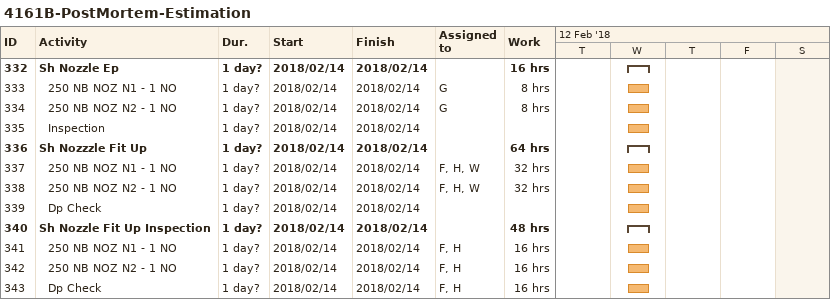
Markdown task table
4161B-PostMortem-Estimation

| ID | Level | Task | Duration | Start | Finish | Resources | Work (h) |
|---|---|---|---|---|---|---|---|
| 332 | 1 | **Sh Nozzle Ep** | 1d? | 2018-02-14 | 2018-02-14 |  | 16 |
| 333 | 2 | 250 NB NOZ N1 - 1 NO | 1d? | 2018-02-14 | 2018-02-14 | G | 8 |
| 334 | 2 | 250 NB NOZ N2 - 1 NO | 1d? | 2018-02-14 | 2018-02-14 | G | 8 |
| 335 | 2 | Inspection | 1d? | 2018-02-14 | 2018-02-14 |  |  |
| 336 | 1 | **Sh Nozzzle Fit Up** | 1d? | 2018-02-14 | 2018-02-14 |  | 64 |
| 337 | 2 | 250 NB NOZ N1 - 1 NO | 1d? | 2018-02-14 | 2018-02-14 | F, H, W | 32 |
| 338 | 2 | 250 NB NOZ N2 - 1 NO | 1d? | 2018-02-14 | 2018-02-14 | F, H, W | 32 |
| 339 | 2 | Dp Check | 1d? | 2018-02-14 | 2018-02-14 |  |  |
| 340 | 1 | **Sh Nozzle Fit Up Inspection** | 1d? | 2018-02-14 | 2018-02-14 |  | 48 |
| 341 | 2 | 250 NB NOZ N1 - 1 NO | 1d? | 2018-02-14 | 2018-02-14 | F, H | 16 |
| 342 | 2 | 250 NB NOZ N2 - 1 NO | 1d? | 2018-02-14 | 2018-02-14 | F, H | 16 |
| 343 | 2 | Dp Check | 1d? | 2018-02-14 | 2018-02-14 | F, H | 16 |
